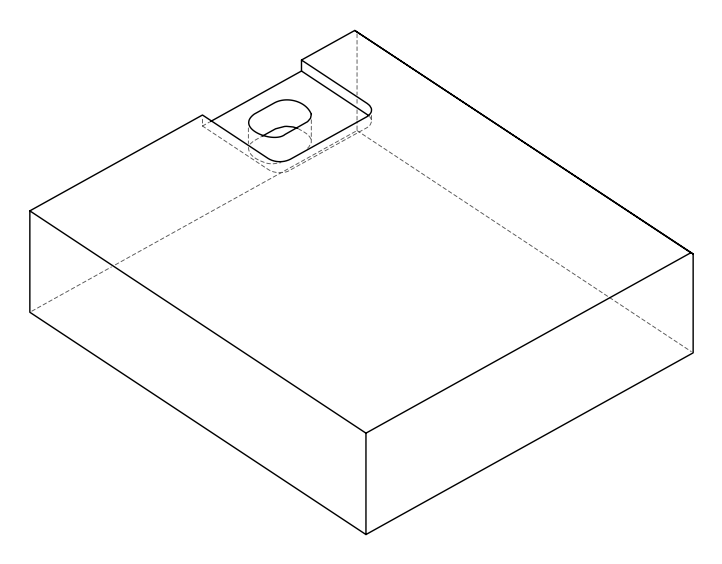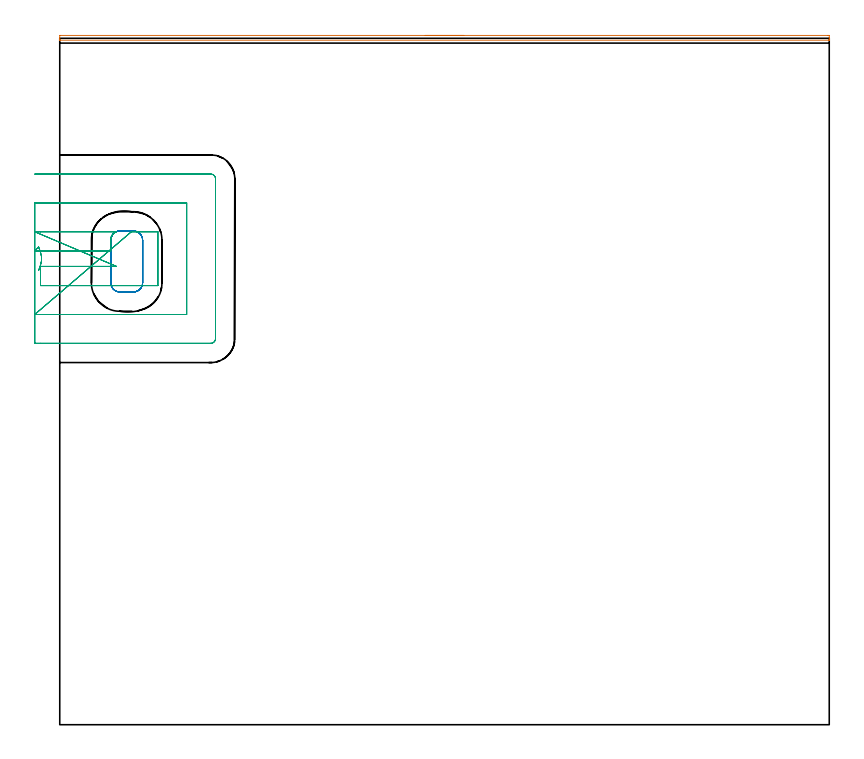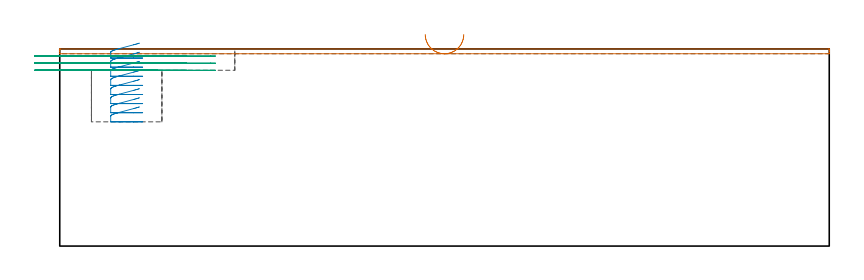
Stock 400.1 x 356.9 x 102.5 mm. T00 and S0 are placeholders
(PLAN: 3 operations, 1 tool changes, 12.1 min)
(1 AREA_MILL | FG_CHAMFER_SURFACE | UGT0205_001 | 3.35 min | 1250 mm3)
(2 MILL_RECTANGULAR_POCKET | POCKET_RECTANGULAR_STRAIGHT | UGT0201_136 | Follow Part, ap 5, ae 75% | 2.41 min | 64600 mm3)
(3 MILL_SLOT | SLOT_PARTIAL_RECTANGULAR | UGT0201_136 | Follow Part, ap 5, ae 75% | 6.34 min | 89441 mm3)
(TOOL UGT0205_001 | Chamfer Mill 20 x 3 x 45 deg. | D20 FL50 Z2)
(TOOL UGT0201_136 | Carbide End Mill 20.0 | D20 FL30 Z4)
(OP 1 AREA_MILL)
G17 G21 G94 G90
T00 M6
G54
G17 G0 G90 X190.05 Y358.4 S1061 M3
G43 Z112.5 H0
Z110.
G94 G1 X190.088 Z109.128 F250.
X190.202 Z108.263
X190.391 Z107.412
X190.653 Z106.58
X190.987 Z105.774
X191.39 Z105.
X191.858 Z104.264
X192.39 Z103.572
X192.979 Z102.929
X193.622 Z102.34
X194.314 Z101.808
X195.05 Z101.34
X195.824 Z100.937
X196.63 Z100.603
X197.462 Z100.341
X198.314 Z100.152
X199.178 Z100.038
X200.05 Z100.
X399.469
X399.726 Y358.398 Z100.002
X400.097 Y358.391 Z100.005
X400.1 Y358.385 Z100.012
Y357.15 Z101.245
Y356.431 Z101.969
Y356.207 Z102.192
X400.098 Y356.052 Z102.34
X400.09 Y355.903 Z102.488
X399.916 Y355.9 Z102.5
X0.183
X0.01 Y355.903 Z102.488
X0.002 Y356.052 Z102.34
X0. Y356.207 Z102.193
Y356.431 Z101.969
Y357.15 Z101.245
Y358.385 Z100.012
X0.003 Y358.391 Z100.005
X0.375 Y358.4 Z100.
X200.05
X200.922 Z100.038
X201.786 Z100.152
X202.638 Z100.341
X203.47 Z100.603
X204.276 Z100.937
X205.05 Z101.34
X205.786 Z101.808
X206.478 Z102.34
X207.121 Z102.929
X207.71 Z103.572
X208.242 Z104.264
X208.71 Z105.
X209.113 Z105.774
X209.447 Z106.58
X209.709 Z107.412
X209.898 Z108.263
X210.012 Z109.128
X210.05 Z110.
G0 Z112.5
M5
M2
(OP 2 MILL_RECTANGULAR_POCKET)
G17 G21 G94 G90
T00 M6
G54
G17 G0 G90 X41.332 Y255.621 S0 M3
G43 Z112.5 H0
Z105.5
G94 G1 X41.254 Y255.69 Z105.472 F250.
X40.766 Y256.024 Z105.313
X40.24 Y256.296 Z105.155
X39.684 Y256.501 Z104.996
X39.108 Y256.637 Z104.837
X38.519 Y256.7 Z104.679
X31.081 Z102.686
X30.492 Y256.637 Z102.527
X29.916 Y256.501 Z102.368
X29.36 Y256.296 Z102.21
X28.834 Y256.024 Z102.051
X28.346 Y255.69 Z101.892
X27.902 Y255.298 Z101.734
X27.51 Y254.854 Z101.575
X27.176 Y254.366 Z101.417
X26.904 Y253.84 Z101.258
X26.699 Y253.284 Z101.099
X26.563 Y252.708 Z100.941
X26.5 Y252.119 Z100.782
Y251.9 Z100.723
Y240.85 Z97.762
Y229.8 F500.
G3 X31.3 Y225. R4.8
G1 X38.3
G3 X43.1 Y229.8 R4.8
G1 Y251.9
G3 X38.3 Y256.7 R4.8
G1 X31.3
G3 X26.5 Y251.9 R4.8
G1 Y240.85
Y239.85
G0 X41.332 Y255.621 Z100.762
G1 X41.254 Y255.69 Z100.734 F250.
X40.766 Y256.024 Z100.576
X40.24 Y256.296 Z100.417
X39.684 Y256.501 Z100.259
X39.108 Y256.637 Z100.1
X38.519 Y256.7 Z99.941
X31.081 Z97.948
X30.492 Y256.637 Z97.79
X29.916 Y256.501 Z97.631
X29.36 Y256.296 Z97.472
X28.834 Y256.024 Z97.314
X28.346 Y255.69 Z97.155
X27.902 Y255.298 Z96.996
X27.51 Y254.854 Z96.838
X27.176 Y254.366 Z96.679
X26.904 Y253.84 Z96.52
X26.699 Y253.284 Z96.362
X26.563 Y252.708 Z96.203
X26.5 Y252.119 Z96.044
Y251.9 Z95.986
Y240.85 Z93.025
Y229.8 F500.
G3 X31.3 Y225. R4.8
G1 X38.3
G3 X43.1 Y229.8 R4.8
G1 Y251.9
G3 X38.3 Y256.7 R4.8
G1 X31.3
G3 X26.5 Y251.9 R4.8
G1 Y240.85
Y239.85
G0 X41.332 Y255.621 Z96.025
G1 X41.254 Y255.69 Z95.997 F250.
X40.766 Y256.024 Z95.838
X40.24 Y256.296 Z95.68
X39.684 Y256.501 Z95.521
X39.108 Y256.637 Z95.362
X38.519 Y256.7 Z95.204
X31.081 Z93.211
X30.492 Y256.637 Z93.052
X29.916 Y256.501 Z92.893
X29.36 Y256.296 Z92.735
X28.834 Y256.024 Z92.576
X28.346 Y255.69 Z92.417
X27.902 Y255.298 Z92.259
X27.51 Y254.854 Z92.1
X27.176 Y254.366 Z91.942
X26.904 Y253.84 Z91.783
X26.699 Y253.284 Z91.624
X26.563 Y252.708 Z91.466
X26.5 Y252.119 Z91.307
Y251.9 Z91.248
Y240.85 Z88.287
Y229.8 F500.
G3 X31.3 Y225. R4.8
G1 X38.3
G3 X43.1 Y229.8 R4.8
G1 Y251.9
G3 X38.3 Y256.7 R4.8
G1 X31.3
G3 X26.5 Y251.9 R4.8
G1 Y240.85
Y239.85
G0 X41.332 Y255.621 Z91.287
G1 X41.254 Y255.69 Z91.26 F250.
X40.766 Y256.024 Z91.101
X40.24 Y256.296 Z90.942
X39.684 Y256.501 Z90.784
X39.108 Y256.637 Z90.625
X38.519 Y256.7 Z90.466
X31.081 Z88.473
X30.492 Y256.637 Z88.315
X29.916 Y256.501 Z88.156
X29.36 Y256.296 Z87.997
X28.834 Y256.024 Z87.839
X28.346 Y255.69 Z87.68
X27.902 Y255.298 Z87.521
X27.51 Y254.854 Z87.363
X27.176 Y254.366 Z87.204
X26.904 Y253.84 Z87.045
X26.699 Y253.284 Z86.887
X26.563 Y252.708 Z86.728
X26.5 Y252.119 Z86.57
Y251.9 Z86.511
Y240.85 Z83.55
Y229.8 F500.
G3 X31.3 Y225. R4.8
G1 X38.3
G3 X43.1 Y229.8 R4.8
G1 Y251.9
G3 X38.3 Y256.7 R4.8
G1 X31.3
G3 X26.5 Y251.9 R4.8
G1 Y240.85
Y239.85
G0 X41.332 Y255.621 Z86.55
G1 X41.254 Y255.69 Z86.522 F250.
X40.766 Y256.024 Z86.363
X40.24 Y256.296 Z86.205
X39.684 Y256.501 Z86.046
X39.108 Y256.637 Z85.887
X38.519 Y256.7 Z85.729
X31.081 Z83.736
X30.492 Y256.637 Z83.577
X29.916 Y256.501 Z83.418
X29.36 Y256.296 Z83.26
X28.834 Y256.024 Z83.101
X28.346 Y255.69 Z82.943
X27.902 Y255.298 Z82.784
X27.51 Y254.854 Z82.625
X27.176 Y254.366 Z82.467
X26.904 Y253.84 Z82.308
X26.699 Y253.284 Z82.149
X26.563 Y252.708 Z81.991
X26.5 Y252.119 Z81.832
Y251.9 Z81.773
Y240.85 Z78.812
Y229.8 F500.
G3 X31.3 Y225. R4.8
G1 X38.3
G3 X43.1 Y229.8 R4.8
G1 Y251.9
G3 X38.3 Y256.7 R4.8
G1 X31.3
G3 X26.5 Y251.9 R4.8
G1 Y240.85
Y239.85
G0 X41.332 Y255.621 Z81.812
G1 X41.254 Y255.69 Z81.785 F250.
X40.766 Y256.024 Z81.626
X40.24 Y256.296 Z81.467
X39.684 Y256.501 Z81.309
X39.108 Y256.637 Z81.15
X38.519 Y256.7 Z80.991
X31.081 Z78.998
X30.492 Y256.637 Z78.84
X29.916 Y256.501 Z78.681
X29.36 Y256.296 Z78.522
X28.834 Y256.024 Z78.364
X28.346 Y255.69 Z78.205
X27.902 Y255.298 Z78.046
X27.51 Y254.854 Z77.888
X27.176 Y254.366 Z77.729
X26.904 Y253.84 Z77.57
X26.699 Y253.284 Z77.412
X26.563 Y252.708 Z77.253
X26.5 Y252.119 Z77.095
Y251.9 Z77.036
Y240.85 Z74.075
Y229.8 F500.
G3 X31.3 Y225. R4.8
G1 X38.3
G3 X43.1 Y229.8 R4.8
G1 Y251.9
G3 X38.3 Y256.7 R4.8
G1 X31.3
G3 X26.5 Y251.9 R4.8
G1 Y240.85
Y239.85
G0 X41.332 Y255.621 Z77.075
G1 X41.254 Y255.69 Z77.047 F250.
X40.766 Y256.024 Z76.888
X40.24 Y256.296 Z76.73
X39.684 Y256.501 Z76.571
X39.108 Y256.637 Z76.412
X38.519 Y256.7 Z76.254
X31.081 Z74.261
X30.492 Y256.637 Z74.102
X29.916 Y256.501 Z73.943
X29.36 Y256.296 Z73.785
X28.834 Y256.024 Z73.626
X28.346 Y255.69 Z73.468
X27.902 Y255.298 Z73.309
X27.51 Y254.854 Z73.15
X27.176 Y254.366 Z72.992
X26.904 Y253.84 Z72.833
X26.699 Y253.284 Z72.674
X26.563 Y252.708 Z72.516
X26.5 Y252.119 Z72.357
Y251.9 Z72.298
Y240.85 Z69.337
Y229.8 F500.
G3 X31.3 Y225. R4.8
G1 X38.3
G3 X43.1 Y229.8 R4.8
G1 Y251.9
G3 X38.3 Y256.7 R4.8
G1 X31.3
G3 X26.5 Y251.9 R4.8
G1 Y240.85
Y239.85
G0 X41.332 Y255.621 Z72.337
G1 X41.254 Y255.69 Z72.31 F250.
X40.766 Y256.024 Z72.151
X40.24 Y256.296 Z71.992
X39.684 Y256.501 Z71.834
X39.108 Y256.637 Z71.675
X38.519 Y256.7 Z71.516
X31.081 Z69.523
X30.492 Y256.637 Z69.365
X29.916 Y256.501 Z69.206
X29.36 Y256.296 Z69.047
X28.834 Y256.024 Z68.889
X28.346 Y255.69 Z68.73
X27.902 Y255.298 Z68.571
X27.51 Y254.854 Z68.413
X27.176 Y254.366 Z68.254
X26.904 Y253.84 Z68.095
X26.699 Y253.284 Z67.937
X26.563 Y252.708 Z67.778
X26.5 Y252.119 Z67.62
Y251.9 Z67.561
Y240.85 Z64.6
Y229.8 F500.
G3 X31.3 Y225. R4.8
G1 X38.3
G3 X43.1 Y229.8 R4.8
G1 Y251.9
G3 X38.3 Y256.7 R4.8
G1 X31.3
G3 X26.5 Y251.9 R4.8
G1 Y240.85
Y239.85
G0 Z112.5
M5
M2
(OP 3 MILL_SLOT)
G17 G21 G94 G90
T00 M6
G54
G17 G0 G90 X-10.995 Y236.153 S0 M3
G43 Z112.5 H0
Z98.8
G94 G1 X-10. Y238.983 F250.
G3 X-10. Y245.617 R10.
G1 X-10.995 Y248.447
X-13. Y246.3
X-10.
X26.5 F500.
Y251.408
G2 X26.662 Y253.151 R5.984
X27.054 Y254.154 R7.128
G1 X27.563 Y254.932
X27.939 Y255.331
X28.226 Y255.599
X28.264 Y255.633
X28.6 Y255.864
X29.064 Y256.156
X29.129 Y256.193
G2 X29.38 Y256.3 R6.714
G1 X-10.
X-13. F250.
X29.5 Y238.3 F500.
X26.5 F250.
X-10. F500.
Y228.3
X26.755
X29.755 F250.
X39.846 F500.
X42.846 F250.
X51. F500.
Y256.3
X40.225
X37.225 F250.
X-13. Y213.3 F500.
X-10. F250.
X66. F500.
Y271.3
X-10.
X-13. F250.
Y198.3
X-10.
X78.5 F500.
G3 X81. Y200.8 R2.5
G1 Y283.8
G3 X78.5 Y286.3 R2.5
G1 X-10.
X-13. F250.
G0 X-10.995 Y236.153 Z95.1
G1 X-10. Y238.983
G3 X-10. Y245.617 R10.
G1 X-10.995 Y248.447
X-13. Y246.3
X-10.
X26.5 F500.
Y251.408
G2 X26.662 Y253.151 R5.984
X27.054 Y254.154 R7.128
G1 X27.385 Y254.674
X27.563 Y254.932
X27.939 Y255.331
X28.226 Y255.599
X28.264 Y255.633
X28.6 Y255.864
X29.064 Y256.156
X29.129 Y256.193
G2 X29.38 Y256.3 R6.714
G1 X-10.
X-13. F250.
X29.5 Y238.3 F500.
X26.5 F250.
X-10. F500.
Y228.3
X26.755
X29.755 F250.
X39.846 F500.
X42.846 F250.
X51. F500.
Y256.3
X40.225
X37.225 F250.
X-13. Y213.3 F500.
X-10. F250.
X66. F500.
Y271.3
X-10.
X-13. F250.
Y198.3
X-10.
X78.5 F500.
G3 X81. Y200.8 R2.5
G1 Y283.8
G3 X78.5 Y286.3 R2.5
G1 X-10.
X-13. F250.
G0 X-10.995 Y236.153 Z91.4
G1 X-10. Y238.983
G3 X-10. Y245.617 R10.
G1 X-10.995 Y248.447
X-13. Y246.3
X-10.
X26.5 F500.
Y251.408
G2 X26.662 Y253.151 R5.967
X26.807 Y253.579 R6.995
X27.054 Y254.153 R6.972
G1 X27.39 Y254.682
X27.563 Y254.932
X27.939 Y255.331
X28.226 Y255.599
X28.264 Y255.633
X28.6 Y255.864
X29.064 Y256.156
X29.129 Y256.193
G2 X29.38 Y256.3 R6.731
G1 X-10.
X-13. F250.
X29.5 Y238.3 F500.
X26.5 F250.
X-10. F500.
Y228.3
X26.755
X29.755 F250.
X39.846 F500.
X42.846 F250.
X51. F500.
Y256.3
X40.225
X37.225 F250.
X-13. Y213.3 F500.
X-10. F250.
X66. F500.
Y271.3
X-10.
X-13. F250.
Y198.3
X-10.
X78.5 F500.
G3 X81. Y200.8 R2.5
G1 Y283.8
G3 X78.5 Y286.3 R2.5
G1 X-10.
X-13. F250.
G0 Z112.5
M5
M2
